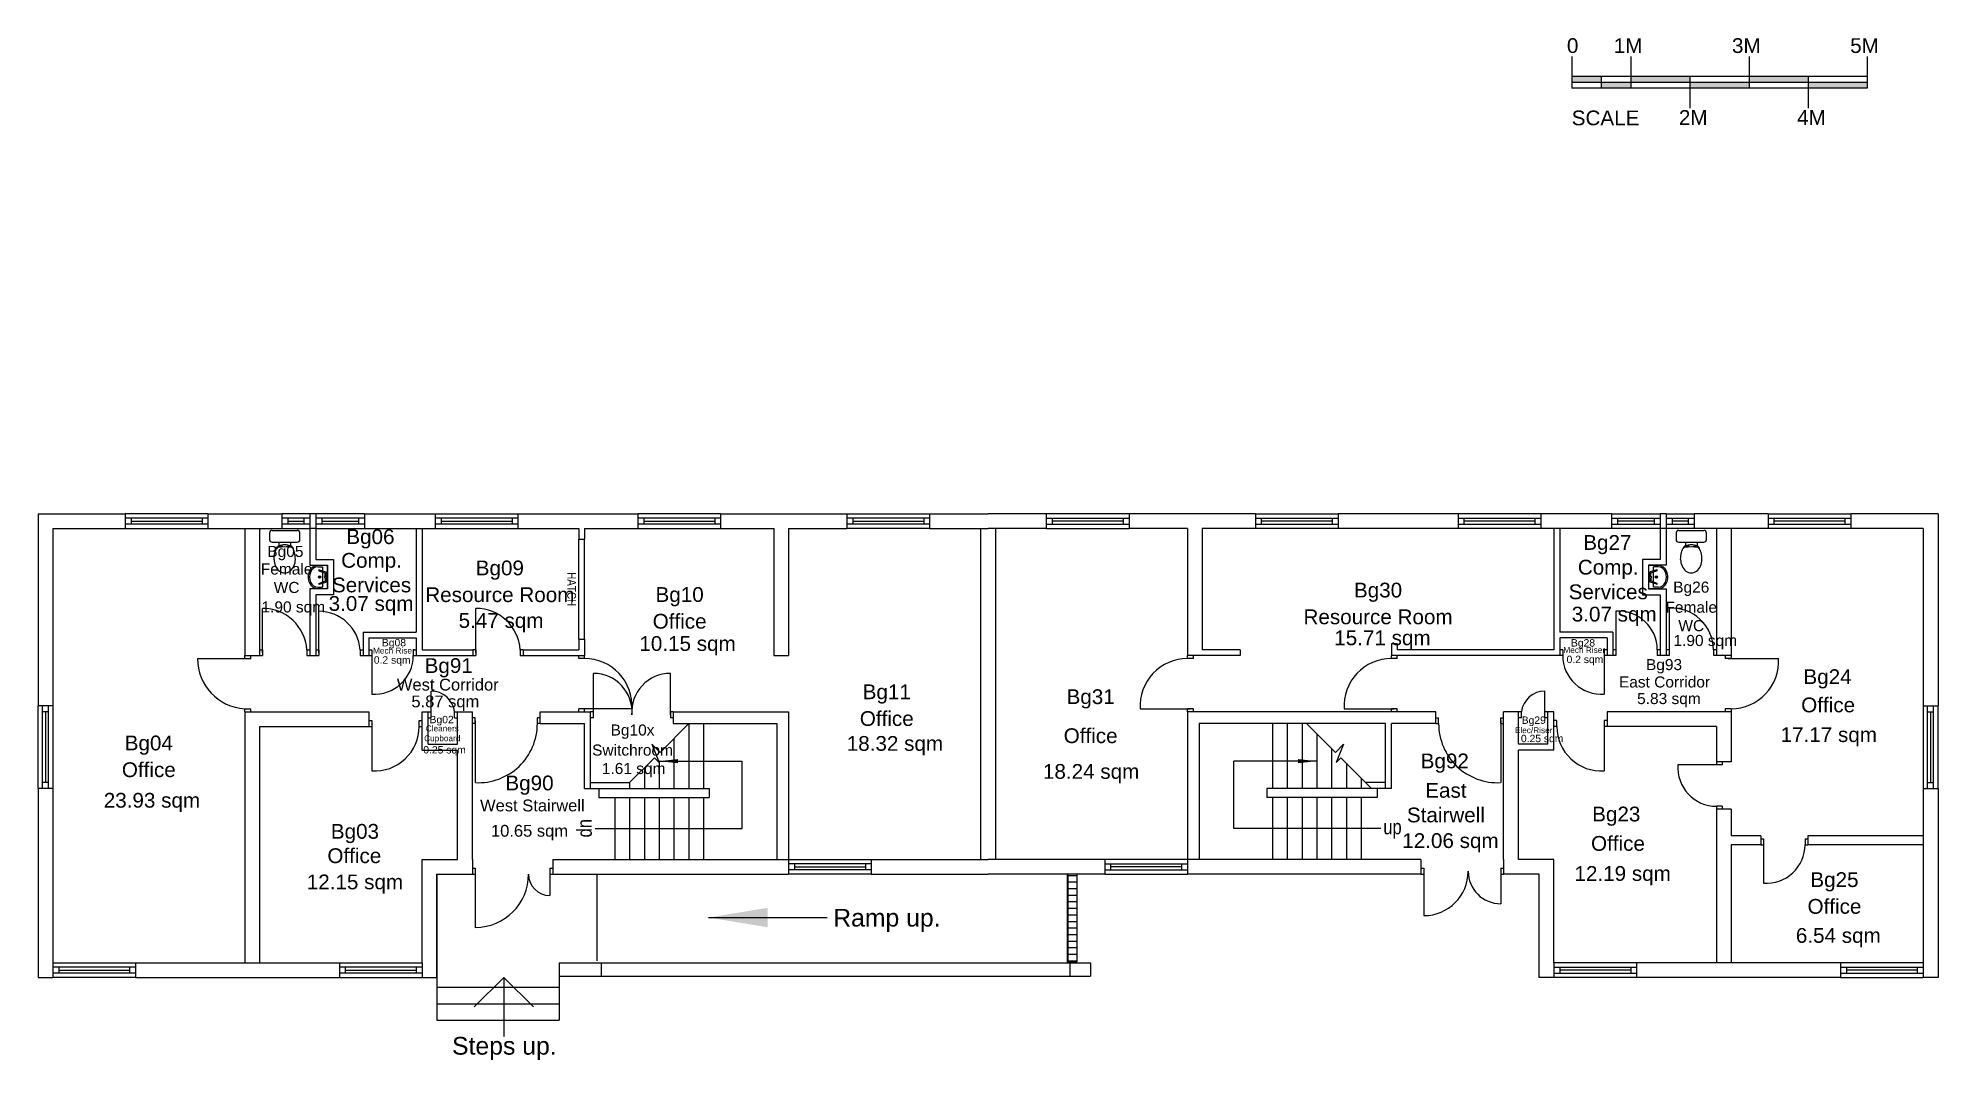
# Model space of a CAD drawing. Header units: millimetres. Extents: x 250 to 32400, y -2311 to 14989.
import ezdxf
from ezdxf.enums import TextEntityAlignment as Align

# ---------------------------------------------------------------- set-up
doc = ezdxf.new("R2010")
doc.units = ezdxf.units.MM
for name, color, linetype in [('DOORS', 2, 'Continuous'), ('EXTERNAL WALLS', 1, 'Continuous'), ('INTERNAL WALLS', 3, 'Continuous'), ('NOTES', 7, 'Continuous'), ('RAMP', 161, 'Continuous'), ('ROOM NAME', 4, 'Continuous'), ('ROOM NUMBER', 7, 'Continuous'), ('SANITARY', 2, 'Continuous'), ('SCALE', 7, 'Continuous'), ('STAIRS', 2, 'Continuous'), ('TEXT AREA', 6, 'Continuous'), ('WINDOWS', 4, 'Continuous')]:
    doc.layers.add(name, color=color, linetype=linetype)
doc.styles.add('CCCU STANDARD', font='arial.ttf')
doc.dimstyles.new('CCCU STANDARD', dxfattribs={"dimtxt": 250, "dimasz": 200, "dimexe": 50, "dimexo": 50, "dimgap": 20, "dimtad": 1, "dimtoh": 1, "dimzin": 0, "dimdsep": 46, "dimtxsty": 'CCCU STANDARD', "dimcen": 50, "dimclrd": 256, "dimclre": 256, "dimclrt": 256, "dimadec": 0, "dimazin": 0, "dimtfac": 1, "dimtofl": 0, "dimtmove": 0, "dimatfit": 0, "dimfxl": 1, "dimtolj": 1, "dimtzin": 0, "dimlwd": -1, "dimlwe": -1, "dimarcsym": 0})

# ---------------------------------------------------------------- blocks, each defined once
blk = doc.blocks.new('_Open90')
at = {"color": 0, "linetype": 'ByBlock', "lineweight": -2}
for p, q in [((-0.5, 0.5), (0, 0)), ((0, 0), (-1, 0)), ((0, 0), (-0.5, -0.5))]:
    blk.add_line(p, q, dxfattribs=at)

msp = doc.modelspace()

# ---------------------------------------------------------------- hatches: boundary and pattern name
at = {"layer": 'RAMP'}
h = msp.add_hatch(dxfattribs=at)
h.set_pattern_fill('LINE', color=256, scale=35, angle=360, style=0)
h.set_pattern_definition([(360, (-97166.76, -68638.82), (3e-14, 111.125), [])])
h.paths.add_polyline_path([(17676, -649), (17826, -649), (17826, 834), (17676, 834)])

# ---------------------------------------------------------------- linework, layer by layer
at = {"layer": 'DOORS'}
for p, q in [((4050, 4584), (4050, 5334)), ((5000, 4584), (5000, 5284)), ((7659, 4584), (7659, 5334)), ((26950, 5284), (26950, 4584)), ((27850, 5334), (27850, 4584)), ((3750, 4484), (3750, 4534)), ((3850, 4484), (3850, 4534)), ((4000, 4634), (4050, 4634)), ((4000, 4534), (4050, 4534)), ((4050, 4634), (4050, 4534)), ((4800, 4634), (4800, 4534)), ((4800, 4634), (4850, 4634)), ((4800, 4534), (4850, 4534)), ((4950, 4634), (5000, 4634)), ((4950, 4534), (5000, 4534)), ((5000, 4634), (5000, 4534)), ((5700, 4634), (5700, 4534)), ((5700, 4634), (5750, 4634)), ((5700, 4534), (5750, 4534)), ((5850, 4634), (5900, 4634)), ((5850, 4534), (5900, 4534)), ((5900, 4634), (5900, 4534)), ((5900, 4584), (5900, 3884)), ((6600, 4634), (6600, 4534)), ((6600, 4634), (6650, 4634)), ((6600, 4534), (6650, 4534)), ((7609, 4634), (7609, 4534)), ((7659, 4634), (7609, 4634)), ((7609, 4534), (7659, 4534)), ((7659, 4634), (7659, 4534)), ((8409, 4634), (8409, 4534)), ((8459, 4634), (8409, 4634)), ((8409, 4534), (8459, 4534)), ((8459, 4634), (8459, 4534)), ((9400, 4484), (9400, 4534)), ((9500, 4484), (9500, 4534)), ((19700, 4484), (19700, 4534)), ((19800, 4484), (19800, 4534)), ((23150, 4484), (23150, 4534)), ((23250, 4484), (23250, 4534)), ((26050, 4634), (26000, 4634)), ((26050, 4534), (26000, 4534)), ((26050, 4634), (26050, 4534)), ((26800, 4634), (26750, 4634)), ((26750, 4634), (26750, 4534)), ((26750, 4584), (26750, 3884)), ((26800, 4534), (26750, 4534)), ((26950, 4634), (26900, 4634)), ((26950, 4534), (26900, 4534)), ((26950, 4634), (26950, 4534)), ((27700, 4634), (27650, 4634)), ((27650, 4634), (27650, 4534)), ((27700, 4534), (27650, 4534)), ((27850, 4634), (27800, 4634)), ((27850, 4534), (27800, 4534)), ((27850, 4634), (27850, 4534)), ((28650, 4634), (28600, 4634)), ((28600, 4634), (28600, 4534)), ((28650, 4534), (28600, 4534)), ((28800, 4534), (28800, 4484)), ((28900, 4534), (28900, 4484)), ((2950, 4484), (3800, 4484)), ((3750, 4484), (3850, 4484)), ((9500, 4484), (9400, 4484)), ((9650, 3534), (9650, 4234)), ((10950, 3534), (10950, 4234)), ((19800, 4484), (19700, 4484)), ((23250, 4484), (23150, 4484)), ((28900, 4484), (28800, 4484)), ((28850, 4484), (29700, 4484)), ((6900, 3534), (6900, 3934)), ((25750, 3534), (25750, 3934)), ((3750, 3584), (3750, 3634)), ((3750, 3634), (3850, 3634)), ((3850, 3584), (3850, 3634)), ((6850, 3584), (6900, 3584)), ((6900, 3484), (6900, 3584)), ((7300, 3584), (7350, 3584)), ((7300, 3484), (7300, 3584)), ((9500, 3634), (9400, 3634)), ((9400, 3584), (9400, 3634)), ((10300, 3634), (9450, 3634)), ((9500, 3584), (9500, 3634)), ((9650, 3584), (9600, 3584)), ((9650, 3484), (9650, 3584)), ((11000, 3584), (10950, 3584)), ((10950, 3584), (10950, 3484)), ((18900, 3634), (19750, 3634)), ((19700, 3584), (19700, 3634)), ((19800, 3634), (19700, 3634)), ((19800, 3584), (19800, 3634)), ((22350, 3634), (23200, 3634)), ((23250, 3634), (23150, 3634)), ((23150, 3584), (23150, 3634)), ((23250, 3584), (23250, 3634)), ((25350, 3584), (25300, 3584)), ((25350, 3484), (25350, 3584)), ((25800, 3584), (25750, 3584)), ((25750, 3484), (25750, 3584)), ((28900, 3634), (28800, 3634)), ((28800, 3634), (28800, 3584)), ((28900, 3634), (28900, 3584)), ((5850, 3434), (5900, 3434)), ((5850, 3334), (5900, 3334)), ((5900, 3434), (5900, 3334)), ((5900, 3384), (5900, 2584)), ((6700, 3434), (6750, 3434)), ((6700, 3334), (6700, 3434)), ((6700, 3334), (6750, 3334)), ((6850, 3484), (6900, 3484)), ((7300, 3484), (7350, 3484)), ((7650, 3484), (7600, 3484)), ((7650, 3384), (7600, 3384)), ((7650, 3384), (7650, 3484)), ((7650, 3434), (7650, 2384)), ((8700, 3384), (8700, 3484)), ((8750, 3484), (8700, 3484)), ((8750, 3384), (8700, 3384)), ((9650, 3484), (9600, 3484)), ((11000, 3484), (10950, 3484)), ((23900, 3484), (23950, 3484)), ((23900, 3384), (23950, 3384)), ((23950, 3384), (23950, 3484)), ((25000, 3384), (25000, 3484)), ((25000, 3484), (25050, 3484)), ((25000, 3434), (25000, 2384)), ((25000, 3384), (25050, 3384)), ((25350, 3484), (25300, 3484)), ((25800, 3484), (25750, 3484)), ((25950, 3434), (25900, 3434)), ((25950, 3334), (25900, 3334)), ((25950, 3334), (25950, 3434)), ((26800, 3434), (26750, 3434)), ((26750, 3434), (26750, 3334)), ((26750, 3384), (26750, 2584)), ((26800, 3334), (26750, 3334)), ((28700, 2684), (28000, 2684)), ((28650, 2734), (28650, 2684)), ((28750, 2684), (28650, 2684)), ((28750, 2734), (28750, 2684)), ((28750, 1984), (28650, 1984)), ((28650, 1984), (28650, 1934)), ((28750, 1984), (28750, 1934)), ((29400, 1434), (29450, 1434)), ((29400, 1334), (29450, 1334)), ((29450, 1434), (29450, 1334)), ((29450, 1384), (29450, 684)), ((30150, 1434), (30200, 1434)), ((30150, 1434), (30150, 1334)), ((30150, 1334), (30200, 1334)), ((7600, 934), (7650, 934)), ((7600, 934), (7650, 934)), ((7600, 834), (7650, 834)), ((7600, 834), (7650, 834)), ((7650, 934), (7650, 834)), ((7650, 934), (7650, 834)), ((7650, 884), (7650, 284)), ((7650, 834), (7650, -66)), ((8910, 934), (8910, 834)), ((8910, 934), (8960, 934)), ((8910, 834), (8960, 834)), ((8910, 834), (8910, 474)), ((23650, 934), (23700, 934)), ((23650, 834), (23700, 834)), ((23700, 934), (23700, 834)), ((23700, 884), (23700, 134)), ((25000, 934), (25050, 934)), ((25000, 934), (25000, 834)), ((25000, 884), (25000, 334)), ((25000, 834), (25050, 834))]:
    msp.add_line(p, q, dxfattribs=at)
for centre, radius, start, end in [((4050, 4582), 752, 3.9499, 90), ((5000, 4582), 702, 4.2422, 90), ((7659, 4582), 752, 3.9499, 90), ((26998, 4634), 652, 0, 94.2422), ((27898, 4634), 702, 0, 93.9499), ((5948, 4534), 652, 265.7578, 0), ((26702, 4534), 652, 180, 274.2422), ((3802, 4484), 852, 180, 266.5286), ((9500, 3682), 801, 356.5286, 90), ((9650, 3582), 652, 355.7578, 90), ((10950, 3582), 652, 90, 184.2422), ((19700, 3682), 801, 90, 183.4714), ((23150, 3682), 801, 90, 183.4714), ((28900, 4435), 801, 270, 3.4714), ((6900, 3530), 404, 7.6281, 90), ((25750, 3530), 404, 90, 172.3719), ((5948, 3334), 752, 266.3048, 0), ((7699, 3384), 1001, 267.2056, 0), ((24951, 3384), 1001, 180, 272.7944), ((26702, 3334), 752, 180, 273.6952), ((28650, 2636), 652, 175.7578, 270), ((29498, 1334), 652, 265.7578, 0), ((7650, 834), 900, 270, 0), ((8910, 834), 360, 180, 270), ((23700, 884), 750, 270, 0), ((25000, 884), 550, 180, 270)]:
    msp.add_arc(centre, radius, start, end, dxfattribs=at)
at = {"layer": 'EXTERNAL WALLS'}
for p, q in [((250, 6934), (250, 3684)), ((250, 6934), (1726, 6934)), ((3126, 6934), (4376, 6934)), ((4950, 6934), (4850, 6934)), ((5776, 6934), (6972, 6934)), ((8372, 6934), (10400, 6934)), ((11800, 6934), (13937, 6934)), ((15337, 6934), (16325, 6934)), ((17312, 6934), (16325, 6934)), ((20850, 6934), (18712, 6934)), ((24278, 6934), (22250, 6934)), ((26874, 6934), (25678, 6934)), ((27800, 6934), (27700, 6934)), ((29524, 6934), (28274, 6934)), ((32400, 6934), (30924, 6934)), ((32400, 6934), (32400, 3684)), ((500, 6684), (500, 3684)), ((500, 6684), (1726, 6684)), ((3126, 6684), (4376, 6684)), ((4950, 6684), (4850, 6684)), ((5776, 6684), (6972, 6684)), ((8372, 6684), (9400, 6684)), ((9500, 6684), (10400, 6684)), ((11800, 6684), (12700, 6684)), ((12950, 6684), (13937, 6684)), ((15337, 6684), (16325, 6684)), ((17312, 6684), (16325, 6684)), ((19700, 6684), (18712, 6684)), ((20850, 6684), (19950, 6684)), ((24278, 6684), (22250, 6684)), ((26874, 6684), (25678, 6684)), ((27800, 6684), (27700, 6684)), ((29524, 6684), (28274, 6684)), ((32150, 6684), (30924, 6684)), ((32150, 6684), (32150, 4534)), ((32150, 4534), (32150, 3684)), ((250, 2284), (250, -916)), ((500, 2284), (500, -666)), ((32150, 2284), (32150, 1334)), ((32400, 2284), (32400, -916)), ((32150, 1334), (32150, -666)), ((6750, -666), (6750, 1084)), ((6750, 1084), (7350, 1084)), ((7600, 1084), (7600, 834)), ((8960, 1084), (12950, 1084)), ((8960, 1084), (8960, 834)), ((14350, 1084), (16325, 1084)), ((18300, 1084), (16325, 1084)), ((23650, 1084), (19700, 1084)), ((23650, 1084), (23650, 834)), ((25050, 1084), (25050, 834)), ((25900, 1084), (25300, 1084)), ((25900, -666), (25900, 1084)), ((7000, -916), (7000, 834)), ((7000, 834), (7600, 834)), ((8960, 834), (12950, 834)), ((14350, 834), (16325, 834)), ((18300, 834), (16325, 834)), ((23650, 834), (19700, 834)), ((25650, 834), (25050, 834)), ((25650, -916), (25650, 834)), ((250, -916), (500, -916)), ((1900, -666), (5350, -666)), ((1900, -916), (5350, -916)), ((6750, -916), (7000, -916)), ((25900, -916), (25650, -916)), ((30750, -666), (27300, -666)), ((30750, -916), (27300, -916)), ((32400, -916), (32150, -916))]:
    msp.add_line(p, q, dxfattribs=at)
at = {"layer": 'INTERNAL WALLS'}
for p, q in [((3750, 6684), (3750, 4534)), ((4000, 6684), (4000, 4534)), ((4850, 6684), (4850, 6064)), ((4950, 6684), (4950, 6164)), ((6650, 6684), (6650, 4934)), ((6750, 6684), (6750, 4634)), ((9400, 6684), (9400, 6504)), ((9400, 6504), (9500, 6504)), ((9400, 4814), (9400, 6504)), ((9500, 6684), (9500, 6504)), ((9500, 4814), (9500, 6504)), ((12700, 6684), (12700, 4534)), ((12950, 6684), (12950, 4534)), ((16200, 6684), (16200, 1084)), ((16450, 6684), (16450, 1084)), ((19700, 6684), (19700, 4534)), ((19950, 6684), (19950, 4634)), ((25900, 6684), (25900, 4634)), ((26000, 6684), (26000, 4934)), ((27700, 6684), (27700, 6164)), ((27800, 6684), (27800, 6064)), ((28650, 6684), (28650, 4534)), ((28900, 6684), (28900, 4534)), ((4950, 6164), (5250, 6164)), ((5250, 6164), (5250, 5564)), ((27400, 6164), (27400, 5564)), ((27700, 6164), (27400, 6164)), ((4850, 6064), (5150, 6064)), ((5150, 6064), (5150, 5664)), ((27800, 6064), (27500, 6064)), ((27500, 6064), (27500, 5664)), ((5150, 5664), (4850, 5664)), ((4850, 5664), (4850, 4534)), ((5250, 5564), (4950, 5564)), ((4950, 5564), (4950, 4534)), ((27400, 5564), (27700, 5564)), ((27500, 5664), (27800, 5664)), ((27700, 5564), (27700, 4534)), ((27800, 5664), (27800, 4534)), ((5750, 4934), (5750, 4534)), ((5750, 4934), (6650, 4934)), ((5850, 4834), (5850, 4534)), ((5850, 4834), (6650, 4834)), ((6650, 4834), (6650, 4534)), ((26900, 4934), (26000, 4934)), ((26800, 4834), (26000, 4834)), ((26000, 4834), (26000, 4534)), ((26800, 4834), (26800, 4534)), ((26900, 4934), (26900, 4534)), ((3750, 4534), (4000, 4534)), ((4850, 4534), (4950, 4534)), ((5750, 4534), (5850, 4534)), ((6650, 4534), (7609, 4534)), ((6750, 4634), (7609, 4634)), ((8459, 4634), (9400, 4634)), ((8459, 4534), (9500, 4534)), ((9400, 4814), (9500, 4814)), ((9400, 4814), (9400, 4634)), ((9500, 4814), (9500, 4534)), ((12700, 4534), (12950, 4534)), ((20594, 4534), (19700, 4534)), ((20594, 4634), (19950, 4634)), ((20594, 4634), (20594, 4534)), ((23150, 4734), (23150, 4534)), ((23250, 4734), (23150, 4734)), ((26000, 4534), (23150, 4534)), ((23250, 4734), (23250, 4634)), ((25900, 4634), (23250, 4634)), ((26900, 4534), (26800, 4534)), ((27800, 4534), (27700, 4534)), ((28900, 4534), (28650, 4534)), ((3750, 3584), (3750, -666)), ((3750, 3584), (4000, 3584)), ((4000, 3584), (5850, 3584)), ((5850, 3584), (5850, 3334)), ((6750, 2934), (6750, 3584)), ((6750, 3584), (6850, 3584)), ((6850, 3034), (6850, 3584)), ((7350, 3034), (7350, 3584)), ((7350, 3584), (7600, 3584)), ((7600, 1084), (7600, 3584)), ((8750, 3584), (9600, 3584)), ((8750, 3384), (8750, 3584)), ((9600, 2284), (9600, 3584)), ((11000, 3584), (11000, 3384)), ((11000, 3584), (12950, 3584)), ((12950, 3584), (12950, 1084)), ((19700, 3584), (19700, 1084)), ((23900, 3584), (19700, 3584)), ((23900, 3384), (23900, 3584)), ((25050, 1084), (25050, 3584)), ((25300, 3584), (25050, 3584)), ((25300, 3034), (25300, 3584)), ((25800, 3034), (25800, 3584)), ((25900, 3584), (25800, 3584)), ((25900, 2934), (25900, 3584)), ((28900, 3584), (26800, 3584)), ((26800, 3584), (26800, 3334)), ((28900, 3584), (28900, 2734)), ((4000, 3334), (4000, -666)), ((4000, 3334), (5850, 3334)), ((8750, 3384), (9500, 3384)), ((9500, 2284), (9500, 3384)), ((11000, 3384), (12750, 3384)), ((12750, 3384), (12750, 1084)), ((19900, 3384), (19900, 1084)), ((23050, 3384), (19900, 3384)), ((23050, 2284), (23050, 3384)), ((23900, 3384), (23150, 3384)), ((23150, 2284), (23150, 3384)), ((28650, 3334), (26800, 3334)), ((28650, 3334), (28650, 2734)), ((6750, 2934), (7350, 2934)), ((6850, 3034), (7350, 3034)), ((7350, 1084), (7350, 2934)), ((25800, 3034), (25300, 3034)), ((25300, 1084), (25300, 2934)), ((25900, 2934), (25300, 2934)), ((28900, 2734), (28650, 2734)), ((9500, 2284), (9600, 2284)), ((23150, 2284), (23050, 2284)), ((28900, 1934), (28650, 1934)), ((28650, 1934), (28650, -666)), ((28900, 1934), (28900, 1484)), ((29400, 1484), (28900, 1484)), ((28900, 1334), (28900, -666)), ((29400, 1334), (28900, 1334)), ((29400, 1484), (29400, 1334)), ((32150, 1484), (30200, 1484)), ((30200, 1484), (30200, 1334)), ((32150, 1334), (30200, 1334))]:
    msp.add_line(p, q, dxfattribs=at)
at = {"layer": 'RAMP'}
for p, q in [((7000, 834), (7000, -1639)), ((9705, 834), (9705, -631)), ((17676, 834), (17676, -649)), ((17826, 834), (17826, -649)), ((9070, -666), (18061, -666)), ((9070, -666), (9070, -1639)), ((9070, -891), (18061, -891)), ((9782, -666), (9782, -891)), ((17676, -649), (17826, -649)), ((17708, -666), (17708, -891)), ((18061, -666), (18061, -891)), ((7000, -1079), (9070, -1079)), ((7000, -1359), (9070, -1359)), ((7000, -1639), (9070, -1639))]:
    msp.add_line(p, q, dxfattribs=at)
at = {"layer": 'RAMP', "lineweight": 35}
msp.add_line((17669, 834), (17669, -666), dxfattribs=at)
at = {"layer": 'SANITARY'}
for p, q in [((4167, 6609), (4167, 6499)), ((4212, 6654), (4637, 6654)), ((4212, 6454), (4637, 6454)), ((4325, 6454), (4325, 6392)), ((4525, 6454), (4525, 6392)), ((4682, 6499), (4682, 6609)), ((27967, 6609), (27967, 6499)), ((28012, 6654), (28437, 6654)), ((28012, 6454), (28437, 6454)), ((28125, 6454), (28125, 6392)), ((28325, 6454), (28325, 6392)), ((28482, 6499), (28482, 6609)), ((4390, 6389), (4345, 6389)), ((4345, 6370), (4345, 6389)), ((4390, 6373), (4390, 6389)), ((4460, 6389), (4505, 6389)), ((4460, 6373), (4460, 6389)), ((4505, 6370), (4505, 6389)), ((28145, 6370), (28145, 6389)), ((28190, 6389), (28145, 6389)), ((28190, 6373), (28190, 6389)), ((28260, 6373), (28260, 6389)), ((28260, 6389), (28305, 6389)), ((28305, 6370), (28305, 6389)), ((5150, 6059), (4985, 6059)), ((4985, 6035), (5063, 6035)), ((5004, 5972), (5112, 5928)), ((5004, 5756), (5112, 5800)), ((5008, 5985), (5120, 5950)), ((5063, 6035), (5063, 5968)), ((5063, 5947), (5063, 5780)), ((5107, 5878), (5107, 5930)), ((5107, 5850), (5107, 5798)), ((5126, 5878), (5126, 5932)), ((5126, 5850), (5126, 5796)), ((5150, 5669), (5150, 6059)), ((27500, 6059), (27500, 5669)), ((27665, 6059), (27500, 6059)), ((27524, 5878), (27524, 5932)), ((27524, 5850), (27524, 5796)), ((27642, 5985), (27530, 5950)), ((27646, 5972), (27538, 5928)), ((27646, 5756), (27538, 5800)), ((27543, 5878), (27543, 5930)), ((27543, 5850), (27543, 5798)), ((27587, 5968), (27587, 6035)), ((27665, 6035), (27587, 6035)), ((27587, 5780), (27587, 5947)), ((4985, 5693), (5063, 5693)), ((4985, 5669), (5150, 5669)), ((5008, 5743), (5120, 5778)), ((5063, 5760), (5063, 5693)), ((27500, 5669), (27665, 5669)), ((27642, 5743), (27530, 5778)), ((27587, 5693), (27587, 5760)), ((27665, 5693), (27587, 5693))]:
    msp.add_line(p, q, dxfattribs=at)
for centre, radius in [((5014, 5864), 19.7), ((5014, 5864), 15.8), ((5117, 5864), 16.7), ((27533, 5864), 16.7), ((27636, 5864), 19.7), ((27636, 5864), 15.8)]:
    msp.add_circle(centre, radius, dxfattribs=at)
for centre, radius, start, end in [((4212, 6609), 45, 90, 180), ((4212, 6499), 45, 180, 270), ((4637, 6609), 45, 0, 90), ((4637, 6499), 45, 270, 0), ((28012, 6609), 45, 90, 180), ((28012, 6499), 45, 180, 270), ((28437, 6609), 45, 0, 90), ((28437, 6499), 45, 270, 0), ((4324, 6323), 45, 96.79, 154.1099), ((4339, 6350), 45, 108.7816, 146.8089), ((4425, 5472), 902, 83.21, 96.79), ((4425, 6096), 313, 90, 108.7816), ((4425, 6096), 313, 71.2184, 90), ((4511, 6350), 45, 33.1911, 71.2184), ((4526, 6323), 45, 25.8901, 83.21), ((28124, 6323), 45, 96.79, 154.1099), ((28139, 6350), 45, 108.7816, 146.8089), ((28225, 5472), 902, 83.21, 96.79), ((28225, 6096), 313, 90, 108.7816), ((28225, 6096), 313, 71.2184, 90), ((28311, 6350), 45, 33.1911, 71.2184), ((28326, 6323), 45, 25.8901, 83.21), ((5006, 5978), 7.09, 72.6593, 248.0331), ((5117, 5939), 11.8, 248.0331, 72.6593), ((5117, 5789), 11.8, 287.3407, 111.9669), ((27533, 5939), 11.8, 107.3407, 291.9669), ((27533, 5789), 11.8, 68.0331, 252.6593), ((27644, 5978), 7.09, 291.9669, 107.3407), ((5006, 5750), 7.09, 111.9669, 287.3407), ((27644, 5750), 7.09, 252.6593, 68.0331)]:
    msp.add_arc(centre, radius, start, end, dxfattribs=at)
at = {"layer": 'SANITARY', "extrusion": (0, 0, -1)}
for centre in [(4425, 6164), (28225, 6164)]:
    msp.add_ellipse(centre, major_axis=(0, -290), ratio=0.62069, start_param=1.570796, end_param=2.382443, dxfattribs=at)
at = {"layer": 'SANITARY'}
for centre, major_axis, ratio, start_param, end_param in [((4425, 6164), (0, -230), 0.782609, 4.712389, 7.853982), ((4425, 6164), (0, -290), 0.62069, 1.570796, 2.382443), ((28225, 6164), (0, -230), 0.782609, 4.712389, 7.853982), ((28225, 6164), (0, -290), 0.62069, 1.570796, 2.382443), ((4985, 5864), (0, 195), 0.848485, 0, 3.141593), ((4985, 5864), (0, 171), 0.827586, 0, 3.141593), ((27665, 5864), (0, -195), 0.848485, 0, 3.141593), ((27665, 5864), (0, -171), 0.827586, 0, 3.141593)]:
    msp.add_ellipse(centre, major_axis=major_axis, ratio=ratio, start_param=start_param, end_param=end_param, dxfattribs=at)
at = {"layer": 'SCALE'}
for p, q in [((26203, 14673), (26203, 14138)), ((27203, 14673), (27203, 14138)), ((29203, 14673), (29203, 14138)), ((31203, 14673), (31203, 14138)), ((31203, 14338), (26203, 14338)), ((31203, 14238), (26203, 14238)), ((26703, 14338), (26703, 14138)), ((28203, 14338), (28203, 13802)), ((30203, 14338), (30203, 13802)), ((31203, 14138), (26203, 14138))]:
    msp.add_line(p, q, dxfattribs=at)
for points in [[(26203, 14338), (26703, 14338), (26203, 14238), (26703, 14238)], [(26703, 14238), (27203, 14238), (26703, 14138), (27203, 14138)], [(27203, 14338), (28203, 14338), (27203, 14238), (28203, 14238)], [(28203, 14238), (29203, 14238), (28203, 14138), (29203, 14138)], [(29203, 14338), (30203, 14338), (29203, 14238), (30203, 14238)], [(30203, 14238), (31203, 14238), (30203, 14138), (31203, 14138)]]:
    msp.add_solid(points, dxfattribs=at)
at = {"layer": 'STAIRS'}
for p, q in [((10775, 2897), (11261, 3384)), ((11261, 3384), (11261, 2284)), ((11511, 3384), (11511, 2284)), ((21139, 3384), (21139, 2284)), ((21389, 3384), (21389, 2284)), ((21639, 3384), (21639, 2284)), ((22204, 2897), (21717, 3384)), ((10635, 3037), (10763, 2723)), ((10775, 2897), (10635, 3037)), ((11011, 3134), (11011, 2284)), ((21889, 3212), (21889, 2284)), ((22139, 2962), (22139, 2284)), ((22204, 2897), (22343, 3037)), ((22343, 3037), (22215, 2723)), ((10261, 2384), (10682, 2804)), ((10511, 2634), (10511, 2284)), ((10763, 2723), (10682, 2804)), ((10761, 2748), (12163, 2748)), ((10761, 2725), (10761, 2284)), ((12163, 1609), (12163, 2748)), ((21889, 2748), (20487, 2748)), ((20487, 1609), (20487, 2748)), ((22215, 2723), (22297, 2804)), ((22817, 2284), (22297, 2804)), ((22389, 2712), (22389, 2284)), ((9600, 2384), (10261, 2384)), ((9600, 2284), (11605, 2284)), ((9739, 2284), (9739, 2134)), ((10261, 2384), (10261, 2284)), ((11605, 2284), (11605, 2134)), ((23050, 2284), (21045, 2284)), ((21045, 2284), (21045, 2134)), ((22639, 2462), (22639, 2284)), ((23050, 2384), (22717, 2384)), ((22911, 2284), (22911, 2134)), ((9739, 2134), (11605, 2134)), ((10011, 2134), (10011, 1084)), ((10261, 2134), (10261, 1084)), ((10511, 2134), (10511, 1084)), ((10761, 2134), (10761, 1084)), ((11011, 2134), (11011, 1084)), ((11261, 2134), (11261, 1084)), ((11511, 2134), (11511, 1084)), ((22911, 2134), (21045, 2134)), ((21139, 2134), (21139, 1084)), ((21389, 2134), (21389, 1084)), ((21639, 2134), (21639, 1084)), ((21889, 2134), (21889, 1084)), ((22139, 2134), (22139, 1084)), ((22389, 2134), (22389, 1084)), ((22639, 2134), (22639, 1084)), ((9680, 1609), (12163, 1609)), ((22970, 1609), (20487, 1609))]:
    msp.add_line(p, q, dxfattribs=at)
for points in [[(10761, 2748, 0, 70, 0), (11081, 2748, 70, 70, 0)], [(21889, 2748, 0, 70, 0), (21569, 2748, 70, 70, 0)]]:
    msp.add_lwpolyline(points, format="xyseb", dxfattribs=at)
at = {"layer": 'WINDOWS'}
for p, q in [((3126, 6934), (1726, 6934)), ((1726, 6934), (1726, 6684)), ((3126, 6859), (1726, 6859)), ((3126, 6759), (1726, 6759)), ((1826, 6859), (1826, 6759)), ((1826, 6809), (3026, 6809)), ((3026, 6859), (3026, 6759)), ((3126, 6934), (3126, 6684)), ((4376, 6934), (4376, 6684)), ((4850, 6934), (4376, 6934)), ((4850, 6859), (4376, 6859)), ((4850, 6759), (4376, 6759)), ((4476, 6859), (4476, 6759)), ((4476, 6809), (4750, 6809)), ((4750, 6859), (4750, 6759)), ((4850, 6934), (4850, 6684)), ((5776, 6934), (4950, 6934)), ((4950, 6934), (4950, 6684)), ((5776, 6859), (4950, 6859)), ((5776, 6759), (4950, 6759)), ((5050, 6859), (5050, 6759)), ((5050, 6809), (5676, 6809)), ((5676, 6859), (5676, 6759)), ((5776, 6934), (5776, 6684)), ((6972, 6934), (8372, 6934)), ((6972, 6934), (6972, 6684)), ((8372, 6859), (6972, 6859)), ((8372, 6759), (6972, 6759)), ((7072, 6859), (7072, 6759)), ((7072, 6809), (8272, 6809)), ((8272, 6859), (8272, 6759)), ((8372, 6934), (8372, 6684)), ((11800, 6934), (10400, 6934)), ((10400, 6934), (10400, 6684)), ((11800, 6859), (10400, 6859)), ((11800, 6759), (10400, 6759)), ((10500, 6859), (10500, 6759)), ((10500, 6809), (11700, 6809)), ((11700, 6859), (11700, 6759)), ((11800, 6934), (11800, 6684)), ((13937, 6934), (15337, 6934)), ((13937, 6934), (13937, 6684)), ((15337, 6859), (13937, 6859)), ((15337, 6759), (13937, 6759)), ((14037, 6859), (14037, 6759)), ((14037, 6809), (15237, 6809)), ((15237, 6859), (15237, 6759)), ((15337, 6934), (15337, 6684)), ((17312, 6934), (17312, 6684)), ((18712, 6934), (17312, 6934)), ((17312, 6859), (18712, 6859)), ((17312, 6759), (18712, 6759)), ((17412, 6859), (17412, 6759)), ((18612, 6809), (17412, 6809)), ((18612, 6859), (18612, 6759)), ((18712, 6934), (18712, 6684)), ((20850, 6934), (20850, 6684)), ((20850, 6934), (22250, 6934)), ((20850, 6859), (22250, 6859)), ((20850, 6759), (22250, 6759)), ((20950, 6859), (20950, 6759)), ((22150, 6809), (20950, 6809)), ((22150, 6859), (22150, 6759)), ((22250, 6934), (22250, 6684)), ((24278, 6934), (24278, 6684)), ((25678, 6934), (24278, 6934)), ((24278, 6859), (25678, 6859)), ((24278, 6759), (25678, 6759)), ((24378, 6859), (24378, 6759)), ((25578, 6809), (24378, 6809)), ((25578, 6859), (25578, 6759)), ((25678, 6934), (25678, 6684)), ((26874, 6934), (26874, 6684)), ((26874, 6934), (27700, 6934)), ((26874, 6859), (27700, 6859)), ((26874, 6759), (27700, 6759)), ((26974, 6859), (26974, 6759)), ((27600, 6809), (26974, 6809)), ((27600, 6859), (27600, 6759)), ((27700, 6934), (27700, 6684)), ((27800, 6934), (28274, 6934)), ((27800, 6934), (27800, 6684)), ((27800, 6859), (28274, 6859)), ((27800, 6759), (28274, 6759)), ((27900, 6859), (27900, 6759)), ((28174, 6809), (27900, 6809)), ((28174, 6859), (28174, 6759)), ((28274, 6934), (28274, 6684)), ((29524, 6934), (29524, 6684)), ((29524, 6934), (30924, 6934)), ((29524, 6859), (30924, 6859)), ((29524, 6759), (30924, 6759)), ((29624, 6859), (29624, 6759)), ((30824, 6809), (29624, 6809)), ((30824, 6859), (30824, 6759)), ((30924, 6934), (30924, 6684)), ((1726, 6684), (3126, 6684)), ((4376, 6684), (4850, 6684)), ((4950, 6684), (5776, 6684)), ((6972, 6684), (8372, 6684)), ((10400, 6684), (11800, 6684)), ((15337, 6684), (13937, 6684)), ((17312, 6684), (18712, 6684)), ((22250, 6684), (20850, 6684)), ((25678, 6684), (24278, 6684)), ((27700, 6684), (26874, 6684)), ((28274, 6684), (27800, 6684)), ((30924, 6684), (29524, 6684)), ((250, 2284), (250, 3684)), ((500, 3684), (250, 3684)), ((325, 2284), (325, 3684)), ((425, 3584), (325, 3584)), ((375, 3584), (375, 2384)), ((425, 2284), (425, 3684)), ((500, 3684), (500, 2284)), ((32150, 3684), (32400, 3684)), ((32150, 3684), (32150, 2284)), ((32225, 2284), (32225, 3684)), ((32225, 3584), (32325, 3584)), ((32275, 3584), (32275, 2384)), ((32325, 2284), (32325, 3684)), ((32400, 2284), (32400, 3684)), ((500, 2284), (250, 2284)), ((425, 2384), (325, 2384)), ((32150, 2284), (32400, 2284)), ((32225, 2384), (32325, 2384)), ((12950, 1084), (14350, 1084)), ((12950, 1084), (12950, 834)), ((14350, 1009), (12950, 1009)), ((13050, 1009), (13050, 909)), ((14250, 1009), (14250, 909)), ((14350, 1084), (14350, 834)), ((18300, 1084), (18300, 834)), ((19700, 1084), (18300, 1084)), ((18300, 1009), (19700, 1009)), ((18400, 1009), (18400, 909)), ((19600, 1009), (19600, 909)), ((19700, 1084), (19700, 834)), ((14350, 909), (12950, 909)), ((14350, 834), (12950, 834)), ((13050, 959), (14250, 959)), ((18300, 909), (19700, 909)), ((18300, 834), (19700, 834)), ((19600, 959), (18400, 959)), ((500, -666), (1900, -666)), ((500, -666), (500, -916)), ((1900, -741), (500, -741)), ((1900, -841), (500, -841)), ((1900, -916), (500, -916)), ((600, -741), (600, -841)), ((600, -791), (1800, -791)), ((1800, -741), (1800, -841)), ((1900, -666), (1900, -916)), ((5350, -666), (6750, -666)), ((5350, -666), (5350, -916)), ((6750, -741), (5350, -741)), ((6750, -841), (5350, -841)), ((5350, -916), (6750, -916)), ((5450, -741), (5450, -841)), ((5450, -791), (6650, -791)), ((6650, -741), (6650, -841)), ((6750, -666), (6750, -916)), ((25900, -666), (25900, -916)), ((27300, -666), (25900, -666)), ((25900, -741), (27300, -741)), ((25900, -841), (27300, -841)), ((27300, -916), (25900, -916)), ((26000, -741), (26000, -841)), ((27200, -791), (26000, -791)), ((27200, -741), (27200, -841)), ((27300, -666), (27300, -916)), ((30750, -666), (30750, -916)), ((32150, -666), (30750, -666)), ((30750, -741), (32150, -741)), ((30750, -841), (32150, -841)), ((30750, -916), (32150, -916)), ((30850, -741), (30850, -841)), ((32050, -791), (30850, -791)), ((32050, -741), (32050, -841)), ((32150, -666), (32150, -916))]:
    msp.add_line(p, q, dxfattribs=at)

# ---------------------------------------------------------------- block references
at = {"layer": 'RAMP', "xscale": 1000, "yscale": 1000, "zscale": 1000, "rotation": 90}
msp.add_blockref('_Open90', (8133, -912), dxfattribs=at)

# ---------------------------------------------------------------- texts
at = {"layer": 'NOTES', "style": 'CCCU STANDARD', "width": 0.8}
msp.add_text('HATCH', height=150, rotation=270, dxfattribs=at).set_placement((9280, 5659), align=Align.MIDDLE)
at = {"layer": 'RAMP', "ltscale": 0.05, "char_height": 300, "width": 1912.31, "attachment_point": 5, "style": 'CCCU STANDARD'}
for s, insert in [('Ramp up.', (14614, 53)), ('Steps up.', (8141, -2115))]:
    msp.add_mtext(s, dxfattribs=dict(at, insert=insert))
at = {"layer": 'ROOM NAME', "attachment_point": 5, "style": 'CCCU STANDARD'}
for s, insert, char_height, width in [('\\P\\PComp. Services', (5894, 6354), 250, 1700), ('{\\fArial|b0|i0|c238|p34;\\P\\P}Comp. Services', (26820, 6238), 250, 1700), ('\\P\\P\\PFemale WC', (4457, 6312), 187.5, 637.5), ('\\P\\PResource Room', (8065, 5981), 250, 2650), ('\\P\\POffice', (11107, 5531), 250, 3200), ('\\P\\PResource Room', (22925, 5606), 250, 5950), ('\\P\\P\\PFemale WC', (28225, 5665), 187.5, 637.5), ('\\P\\P{\\H0.8x;Mech Riser}', (6272, 4827), 125, 1000), ('\\P\\P{\\H0.8x;Mech Riser}', (26414, 4837), 125, 1000), ('\\P\\P{\\H0.75x;East Corridor}', (27772, 4504), 250, 5550), ('\\P{\\H0.8x;\\PWest Corridor}', (7184, 4417), 250, 5550), ('\\P\\POffice', (14612, 3884), 250, 3250), ('\\P\\P\\POffice', (30541, 4323), 250, 3251.23), ('\\P\\P\\P{\\H0.8x;Cleaners Cupboard}', (7091, 3516), 125, 500), ('\\P\\P\\POffice', (18062, 3802), 250, 3250), ('\\P\\P\\P{\\H0.8x;Elec/Riser}', (25558, 3584), 125, 1000), ('\\P\\PSwitchroom', (10310, 3247), 187.5, 1246.11), ('\\P\\POffice', (2125, 3018), 250, 3250), ('\\P\\P\\PEast Stairwell', (24073, 2669), 250, 1900), ('\\P\\P{\\H0.8x;\\PWest Stairwell}', (8615, 2580), 250, 3007.84), ('\\P\\P\\POffice', (26985, 1979), 250, 3350), ('\\P\\P\\POffice', (5603, 1771), 250, 3350), ('\\P\\POffice', (30648, 705), 250, 3250)]:
    msp.add_mtext(s, dxfattribs=dict(at, insert=insert, char_height=char_height, width=width))
at = {"layer": 'ROOM NUMBER', "attachment_point": 5, "style": 'CCCU STANDARD'}
for s, insert, char_height, width in [('Bg06', (5875, 6510), 250, 1700), ('Bg27', (26805, 6412), 250, 1700), ('Bg05', (4436, 6270), 187.5, 637.5), ('Bg09', (8065, 5981), 250, 2650), ('Bg26', (28225, 5665), 187.5, 637.5), ('Bg10', (11107, 5531), 250, 3200), ('Bg30', (22925, 5606), 250, 5950), ('Bg08', (6273, 4735), 125, 1000), ('Bg28', (26393, 4732), 125, 1000), ('Bg91', (7200, 4328), 250, 5579.86), ('Bg93', (27764, 4354), 187.5, 5550), ('Bg24', (30531, 4140), 250, 3250), ('Bg11', (14612, 3884), 250, 3250), ('Bg31', (18062, 3802), 250, 3250), ('Bg02', (7080, 3433), 125, 500), ('{\\fArial|b0|i0|c238|p34;Bg}10x', (10310, 3247), 187.5, 1246.11), ('Bg29', (25560, 3423), 125, 1000), ('Bg04', (2125, 3018), 250, 3250), ('Bg92', (24054, 2714), 250, 1900), ('Bg90', (8567, 2341), 250, 1900), ('Bg23', (26956, 1815), 250, 3350), ('Bg03', (5613, 1522), 250, 3350), ('Bg25', (30648, 705), 250, 3250)]:
    msp.add_mtext(s, dxfattribs=dict(at, insert=insert, char_height=char_height, width=width))
at = {"layer": 'SCALE', "char_height": 250, "attachment_point": 1, "style": 'CCCU STANDARD'}
for s, insert, width in [('0', (26121, 14985), 562), ('1M', (26914, 14985), 562), ('3M', (28914, 14985), 562), ('5M', (30914, 14985), 562), ('SCALE', (26202, 13761), 4479.62), ('2M', (28016, 13768), 562), ('4M', (30016, 13768), 562)]:
    msp.add_mtext(s, dxfattribs=dict(at, insert=insert, width=width))
at = {"layer": 'STAIRS', "style": 'CCCU STANDARD', "width": 0.8}
msp.add_text('up', height=250, rotation=270, dxfattribs=at).set_placement((9429, 1768))
msp.add_text('up', height=250, dxfattribs=at).set_placement((23014, 1510))
at = {"layer": 'TEXT AREA', "char_height": 250, "width": 1700, "attachment_point": 5, "style": 'CCCU STANDARD'}
for s, insert in [('\\P\\P3.07 sqm', (5886, 5796)), ('\\P\\P{\\H0.75x;1.90 sqm}', (4570, 5747)), ('\\P\\P5.47 sqm', (8085, 5508)), ('\\P\\P3.07 sqm', (26921, 5616)), ('\\P\\P10.15 sqm', (11241, 5118)), ('\\P\\P15.71 sqm', (22999, 5215)), ('\\P\\P{\\H0.75x;1.90 sqm}', (28462, 5179)), ('\\P\\P{\\H0.5x;0.2 sqm}', (6243, 4859)), ('\\P\\P{\\H0.5x;0.2 sqm}', (26426, 4868)), ('\\P{\\H0.8x;\\P5.87 sqm}', (7143, 4104)), ('\\P\\P{\\H0.75x;5.83 sqm}', (27847, 4196)), ('\\P\\P17.17 sqm', (30552, 3576)), ('\\P\\P{\\H0.5x;0.25 sqm}', (7129, 3338)), ('\\P\\P18.32 sqm', (14750, 3427)), ('\\P\\P{\\H0.5x;0.25 sqm}', (25702, 3530)), ('\\P\\P{\\H0.75x;1.61 sqm}', (10329, 3012)), ('\\P\\P18.24 sqm', (18070, 2953)), ('\\P\\P23.93 sqm', (2178, 2465)), ('\\P\\P{\\H0.8x;10.65 sqm}', (8567, 1956)), ('\\P\\P12.06 sqm', (24150, 1782)), ('\\P\\P12.19 sqm', (27064, 1226)), ('\\P\\P12.15 sqm', (5613, 1083)), ('\\P\\P6.54 sqm', (30713, 177))]:
    msp.add_mtext(s, dxfattribs=dict(at, insert=insert))

# ---------------------------------------------------------------- leaders
at = {"layer": 'RAMP'}
msp.add_leader([(11597, 101), (13602, 101)], dimstyle='CCCU STANDARD', override={"dimasz": 1000, "dimgap": 0.625, "dimtad": 0}, dxfattribs=at)

doc.saveas('drawing.dxf')
